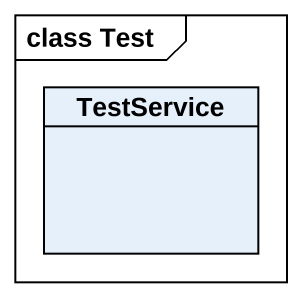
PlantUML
@startuml
mainframe class Test
hide circle
hide empty members
class TestService
@enduml
